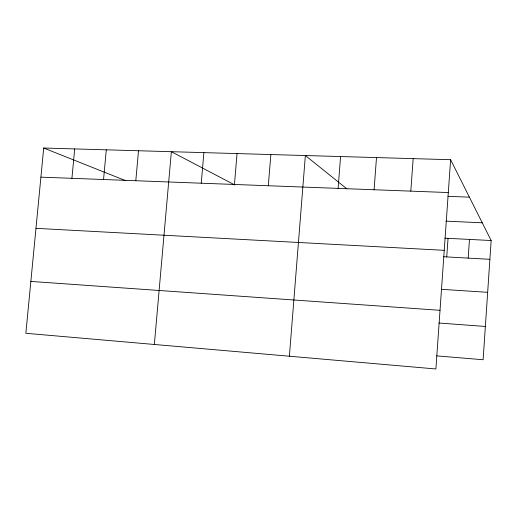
<?xml version="1.0" encoding="UTF-8"?>
<svg xmlns="http://www.w3.org/2000/svg" width="517" height="517" viewBox="0 0 517 517"><rect width="100%" height="100%" fill="white"/><g stroke="black" fill="none" stroke-linecap="round" stroke-linejoin="round"><path stroke-width="0.78" d="M450.611 159.708L435.896 368.97L25.85 333.291L43.712 148.03L450.611 159.708L491.15 240.521L483.117 359.742L436.632 355.87M468.182 258.112L469.468 239.423M446.74 256.923L448.045 238.343M410.808 191.135L413.173 158.635M374.082 189.745L376.499 157.582M338.112 188.388L340.574 156.548M289.384 356.219L305.366 155.539L346.881 188.841M268.31 185.745L270.863 154.551M234.447 184.466L237.044 153.581M201.249 183.212L203.879 152.625M154.35 344.471L171.36 151.694L234.841 185.002M135.797 180.737L138.504 150.751M103.549 179.515L106.289 149.827M71.921 178.32L74.7 148.922M40.908 177.144L448.304 192.55M447.942 196.331L469.404 197.164M445.867 221.14L482.264 222.801M444.911 238.182L491.15 240.521M35.97 228.333L444.239 250.331M443.605 256.749L489.883 259.321M441.311 289.32L487.66 292.318M30.852 281.422L440.019 310.316M438.939 323.022L485.36 326.466M43.712 148.03L125.864 180.756"/></g></svg>
